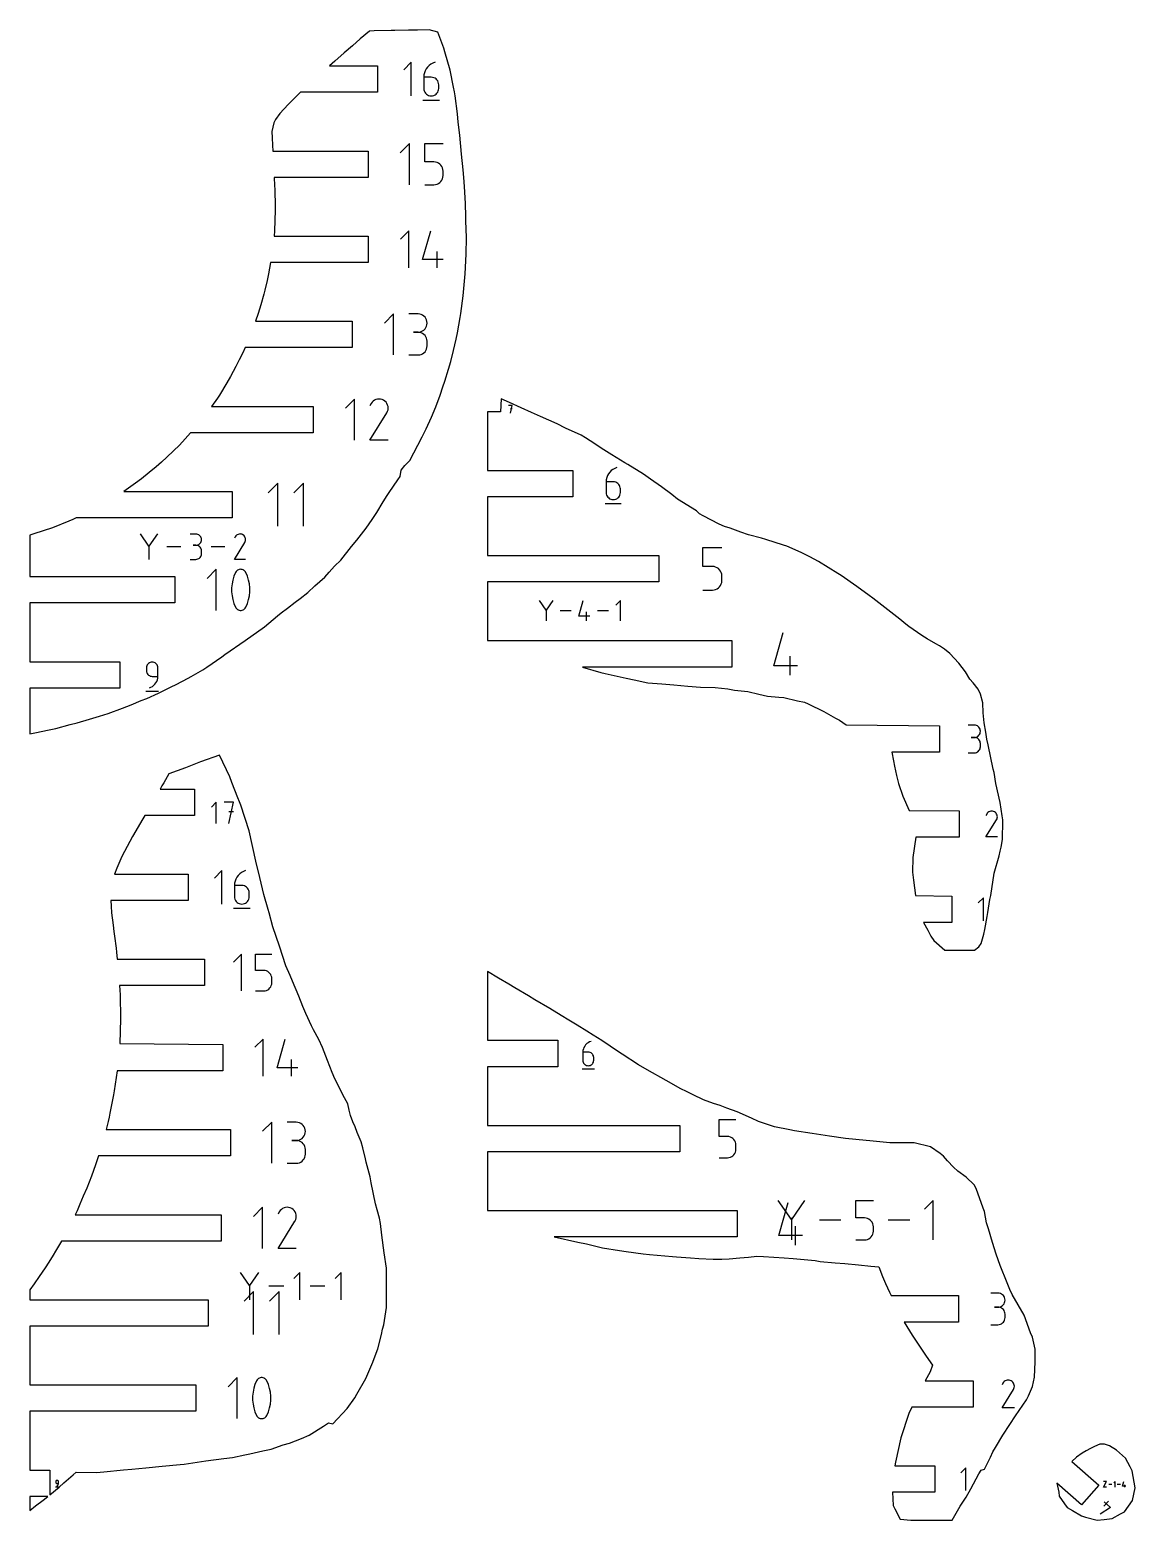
# Model space of a CAD drawing. Extents: x 1175 to 2208, y 2102 to 2749.
# Drawn here: x 2043.1 to 2208, y 2526.2 to 2748.5 of the extents above; entities that cross this region are included whole.
import ezdxf

# ---------------------------------------------------------------- set-up
doc = ezdxf.new("R2010")
doc.units = 0
doc.layers.add('IMPORT_-_FTPFZRFGX82OPU8', color=18, linetype='CONTINUOUS')

msp = doc.modelspace()

# ---------------------------------------------------------------- linework, layer by layer
at = {"layer": 'IMPORT_-_FTPFZRFGX82OPU8'}
for points in [[(2043.08, 2673.16), (2043.08, 2666.96), (2064.72, 2666.96), (2064.72, 2663.03), (2043.08, 2663.03), (2043.08, 2654.26), (2056.54, 2654.26), (2056.54, 2650.33), (2043.08, 2650.33), (2043.08, 2643.53), (2043.83, 2643.67), (2045.95, 2644.1), (2046.96, 2644.32), (2049.09, 2644.88), (2050.16, 2645.16), (2052, 2645.7), (2053.47, 2646.13), (2054.76, 2646.56), (2056.93, 2647.33), (2058.2, 2647.83), (2059.72, 2648.46), (2060.55, 2648.8), (2062.27, 2649.57), (2064.19, 2650.51), (2064.94, 2650.88), (2066.7, 2651.82), (2067.17, 2652.08), (2068.91, 2653.04), (2069.48, 2653.44), (2071.76, 2655.02), (2072.21, 2655.33), (2075.22, 2657.44), (2078.12, 2659.49), (2080.03, 2661.11), (2080.59, 2661.57), (2081.54, 2662.27), (2082.68, 2663.13), (2083.41, 2663.69), (2084.58, 2664.62), (2085.62, 2665.58), (2087.1, 2666.88), (2087.77, 2667.63), (2088.56, 2668.51), (2089.49, 2669.44), (2091.09, 2671.44), (2091.86, 2672.4), (2093.29, 2674.17), (2094.17, 2675.48), (2094.89, 2676.54), (2095.81, 2678.12), (2096.39, 2679.06), (2096.69, 2679.53), (2097.98, 2681.42), (2098.36, 2681.92), (2098.52, 2682.86), (2099.06, 2683.53), (2099.78, 2684.28), (2101.01, 2686.58), (2101.64, 2687.84), (2102.23, 2689.03), (2103.05, 2690.73), (2103.69, 2692.32), (2104.34, 2694.03), (2104.74, 2695.26), (2105.02, 2696.15), (2105.57, 2697.92), (2105.91, 2699.05), (2106.32, 2700.68), (2106.72, 2702.41), (2106.9, 2703.36), (2107.29, 2705.6), (2107.38, 2706.21), (2107.76, 2708.87), (2107.81, 2709.4), (2108.07, 2712.15), (2108.19, 2715.06), (2108.23, 2717.54), (2108.17, 2720.05), (2108.15, 2720.67), (2108.11, 2722.63), (2108.04, 2723.49), (2107.93, 2725.15), (2107.84, 2726.51), (2107.76, 2727.67), (2107.51, 2729.98), (2107.24, 2732.81), (2106.99, 2734.76), (2106.89, 2736.02), (2106.58, 2738.69), (2106.47, 2739.29), (2106.33, 2740), (2105.8, 2742.51), (2105.03, 2745.24), (2104.87, 2745.79), (2103.99, 2748.2), (2102.7, 2748.55), (2100.96, 2748.5), (2099.58, 2748.47), (2097.56, 2748.43), (2097.02, 2748.42), (2094.49, 2748.37), (2093.78, 2748.35), (2092.4, 2747.18), (2091.23, 2746.17), (2090, 2745.12), (2088.61, 2743.85), (2087.82, 2743.16), (2094.95, 2743.16), (2094.95, 2739.23), (2083.46, 2739.23), (2081.63, 2737.39), (2080.41, 2736.06), (2079.77, 2735.14), (2079.5, 2734.66), (2079.2, 2733.38), (2079.23, 2732.43), (2079.28, 2731.34), (2079.34, 2730.46), (2093.56, 2730.46), (2093.56, 2726.53), (2079.57, 2726.53), (2079.62, 2725.31), (2079.64, 2724.7), (2079.71, 2722.2), (2079.72, 2721.64), (2079.61, 2718.55), (2079.53, 2717.76), (2093.59, 2717.76), (2093.59, 2713.83), (2079, 2713.83), (2078.69, 2712.14), (2078.5, 2711.15), (2078.13, 2709.68), (2077.99, 2709.11), (2077.58, 2707.51), (2077.15, 2706.2), (2076.78, 2705.06), (2091.19, 2705.06), (2091.19, 2701.13), (2075.23, 2701.13), (2074.88, 2700.33), (2074.33, 2699.29), (2073.81, 2698.29), (2073.03, 2696.8), (2072.48, 2695.88), (2071.38, 2694.05), (2071.08, 2693.58), (2070.2, 2692.36), (2085.37, 2692.36), (2085.37, 2688.43), (2067.08, 2688.43), (2066.26, 2687.53), (2065.4, 2686.6), (2064.51, 2685.74), (2063.52, 2684.78), (2062.71, 2684.06), (2061.94, 2683.36), (2060.87, 2682.48), (2059.74, 2681.57), (2058.86, 2680.92), (2058.17, 2680.4), (2057.09, 2679.66), (2073.29, 2679.66), (2073.29, 2675.73), (2049.98, 2675.73), (2049.49, 2675.51), (2048.92, 2675.26), (2046.45, 2674.22), (2043.7, 2673.34)], [(2183.27, 2611.22), (2184.06, 2611.22), (2184.68, 2611.71), (2185.05, 2612.24), (2185.43, 2613.63), (2185.58, 2614.33), (2185.94, 2616.27), (2186.03, 2616.83), (2186.32, 2618.81), (2186.5, 2619.38), (2187, 2622.72), (2187.74, 2625.31), (2187.91, 2626), (2188.05, 2626.61), (2188.21, 2627.75), (2188.24, 2628.87), (2188.3, 2629.41), (2188.3, 2629.93), (2188.27, 2630.67), (2188.17, 2631.28), (2187.87, 2633.28), (2187.26, 2636.11), (2186.97, 2637.74), (2186.85, 2638.26), (2186.1, 2641.85), (2185.92, 2642.72), (2185.75, 2643.77), (2185.51, 2645.14), (2185.37, 2646.62), (2185.32, 2648.12), (2184.96, 2649.45), (2184.58, 2650.18), (2183.86, 2651.1), (2183.36, 2651.68), (2182.71, 2652.75), (2181.72, 2654.04), (2180.39, 2655.5), (2179.56, 2656.15), (2178.84, 2656.63), (2178.29, 2656.96), (2176.98, 2657.68), (2176.22, 2658.18), (2174.28, 2659.53), (2173.8, 2659.87), (2172.89, 2660.61), (2171.13, 2662), (2168.89, 2663.74), (2168.35, 2664.17), (2166.48, 2665.5), (2164.14, 2667.12), (2163.65, 2667.43), (2160.78, 2669.24), (2159.49, 2669.91), (2158.19, 2670.57), (2156.05, 2671.49), (2155.56, 2671.68), (2152.93, 2672.48), (2152.26, 2672.69), (2150.35, 2673.18), (2149.18, 2673.6), (2147.57, 2674.19), (2146.74, 2674.44), (2145.96, 2674.8), (2143.57, 2676.01), (2143.02, 2676.34), (2142.56, 2676.76), (2139.76, 2678.53), (2138.91, 2679.21), (2137.37, 2680.38), (2135.69, 2681.51), (2134.65, 2682.25), (2132.34, 2683.67), (2131.89, 2683.96), (2129.95, 2685.14), (2128.76, 2685.86), (2126.69, 2687.21), (2126.02, 2687.65), (2125.36, 2688.09), (2123.01, 2689.11), (2121.8, 2689.75), (2119.31, 2690.84), (2117.94, 2691.46), (2116.4, 2692.17), (2114.68, 2692.93), (2113.44, 2693.47), (2113.33, 2691.57), (2111.4, 2691.57), (2111.4, 2682.81), (2124.14, 2682.81), (2124.14, 2678.87), (2111.4, 2678.87), (2111.4, 2670.11), (2136.94, 2670.11), (2136.94, 2666.17), (2111.4, 2666.17), (2111.4, 2657.41), (2147.86, 2657.41), (2147.86, 2653.47), (2125.54, 2653.47), (2128.27, 2652.67), (2128.95, 2652.51), (2132.1, 2651.82), (2133.29, 2651.56), (2135.33, 2651.13), (2137.42, 2650.99), (2139.19, 2650.8), (2141.26, 2650.63), (2143.15, 2650.48), (2145.36, 2650.44), (2147.25, 2650.22), (2148.26, 2650.04), (2150.23, 2649.82), (2151.89, 2649.44), (2153.16, 2649.15), (2154.84, 2648.97), (2155.6, 2648.91), (2157.65, 2648.43), (2158.69, 2648.22), (2159.21, 2647.97), (2161.59, 2646.85), (2163.3, 2645.83), (2163.91, 2645.55), (2164.89, 2644.87), (2178.82, 2644.71), (2178.82, 2640.77), (2171.7, 2640.77), (2171.98, 2639.46), (2172.11, 2638.71), (2172.43, 2637.3), (2172.72, 2636.09), (2173.38, 2634.21), (2174.29, 2632.06), (2181.78, 2632.01), (2181.78, 2628.07), (2175.28, 2628.07), (2174.83, 2625.04), (2174.79, 2622.85), (2174.93, 2621.69), (2175.27, 2619.41), (2180.68, 2619.31), (2180.68, 2615.37), (2176.46, 2615.37), (2177.07, 2614.24), (2177.52, 2613.31), (2177.99, 2612.7), (2179.63, 2611.22), (2181.5, 2611.22), (2182.13, 2611.22)], [(2074.18, 2662.01), (2074.32, 2661.95), (2074.47, 2661.93), (2074.62, 2661.93), (2074.76, 2661.95), (2074.9, 2662), (2075.03, 2662.07), (2075.14, 2662.16), (2075.24, 2662.27), (2075.32, 2662.4), (2075.56, 2662.96), (2075.73, 2663.53), (2075.85, 2664.11), (2075.91, 2664.69), (2075.91, 2665.28), (2075.85, 2665.87), (2075.73, 2666.45), (2075.56, 2667.02), (2075.32, 2667.58), (2075.29, 2667.63), (2075.26, 2667.69), (2075.22, 2667.74), (2075.18, 2667.79), (2075.13, 2667.83), (2075.08, 2667.87), (2075.03, 2667.91), (2074.98, 2667.94), (2074.93, 2667.97), (2074.78, 2668.03), (2074.63, 2668.05), (2074.49, 2668.06), (2074.34, 2668.03), (2074.21, 2667.98), (2074.08, 2667.91), (2073.96, 2667.82), (2073.86, 2667.71), (2073.78, 2667.58), (2073.55, 2667.02), (2073.37, 2666.46), (2073.26, 2665.87), (2073.2, 2665.29), (2073.2, 2664.7), (2073.26, 2664.11), (2073.37, 2663.53), (2073.55, 2662.96), (2073.78, 2662.4), (2073.81, 2662.35), (2073.85, 2662.29), (2073.89, 2662.24), (2073.93, 2662.2), (2073.97, 2662.15), (2074.02, 2662.11), (2074.07, 2662.07), (2074.13, 2662.04)], [(2043.08, 2560.58), (2043.08, 2559.07), (2069.68, 2559.07), (2069.68, 2555.14), (2043.08, 2555.14), (2043.08, 2546.37), (2067.85, 2546.37), (2067.85, 2542.44), (2043.08, 2542.44), (2043.08, 2533.67), (2046.05, 2533.67), (2046.05, 2529.97), (2047.44, 2531.12), (2048.16, 2531.74), (2049.55, 2532.97), (2049.99, 2533.37), (2053.04, 2533.31), (2054.15, 2533.39), (2057.06, 2533.69), (2058.3, 2533.79), (2060.39, 2534), (2062.81, 2534.23), (2065.51, 2534.52), (2066.13, 2534.57), (2069.33, 2535.06), (2072.02, 2535.41), (2073.34, 2535.55), (2075.19, 2535.96), (2075.9, 2536.1), (2077.84, 2536.53), (2079.1, 2536.79), (2080.91, 2537.41), (2081.83, 2537.69), (2083.62, 2538.39), (2084.76, 2538.88), (2086.89, 2540.21), (2087.68, 2540.72), (2088.32, 2540.59), (2090.43, 2542.85), (2091.57, 2544.47), (2091.89, 2544.99), (2093.25, 2547.34), (2093.68, 2548.38), (2094.25, 2549.75), (2094.48, 2550.31), (2095, 2551.75), (2095.54, 2553.91), (2095.73, 2554.68), (2095.89, 2555.36), (2096.33, 2557.91), (2096.31, 2560.83), (2096.3, 2562.03), (2096.29, 2563.77), (2095.97, 2566.08), (2095.62, 2568.7), (2095.44, 2570.45), (2095.28, 2571.25), (2094.93, 2572.49), (2094.67, 2573.37), (2094.03, 2576.5), (2093.85, 2577.42), (2093.3, 2579.59), (2093.17, 2580.09), (2092.76, 2581.74), (2092.55, 2582.66), (2091.95, 2584.03), (2091.61, 2584.89), (2091.29, 2585.64), (2090.93, 2586.59), (2090.74, 2587.37), (2090.53, 2588.3), (2090.06, 2589.19), (2088.58, 2592.05), (2088.2, 2592.98), (2087.5, 2594.75), (2086.75, 2596.73), (2086.21, 2597.91), (2085.4, 2599.35), (2085.12, 2599.95), (2084.28, 2601.79), (2083.84, 2602.84), (2083.21, 2604.37), (2082.28, 2606.6), (2081.92, 2607.44), (2081.28, 2608.9), (2080.36, 2611.81), (2079.33, 2614.72), (2078.81, 2616.79), (2078.67, 2617.28), (2078.02, 2619.55), (2077.4, 2622.07), (2076.82, 2624.49), (2075.8, 2629.03), (2074.55, 2632.85), (2074.38, 2633.36), (2074.15, 2633.94), (2073.24, 2636.24), (2072.91, 2637.09), (2071.38, 2640.31), (2068.56, 2639.31), (2066.82, 2638.65), (2066.3, 2638.46), (2063.82, 2637.53), (2063.07, 2636.22), (2062.78, 2635.73), (2062.52, 2635.27), (2067.67, 2635.27), (2067.67, 2631.34), (2060.24, 2631.34), (2059.95, 2630.84), (2058.41, 2628.2), (2056.8, 2625.23), (2056.09, 2623.48), (2055.7, 2622.57), (2066.71, 2622.57), (2066.71, 2618.64), (2055.18, 2618.64), (2055.22, 2617.79), (2055.27, 2616.82), (2055.51, 2614.98), (2055.63, 2614.02), (2055.72, 2613.33), (2055.95, 2611.52), (2056.02, 2610.93), (2056.13, 2609.87), (2069.15, 2609.87), (2069.15, 2605.94), (2056.46, 2605.94), (2056.55, 2604.56), (2056.63, 2601.01), (2056.52, 2597.32), (2071.87, 2597.17), (2071.87, 2593.24), (2056.12, 2593.24), (2055.68, 2590.24), (2055.58, 2589.63), (2055.04, 2586.9), (2054.93, 2586.34), (2054.76, 2585.67), (2054.46, 2584.47), (2073.01, 2584.47), (2073.01, 2580.54), (2053.32, 2580.54), (2052.91, 2579.23), (2052.27, 2577.54), (2051.6, 2575.75), (2051.07, 2574.51), (2050.57, 2573.36), (2050.13, 2572.33), (2049.85, 2571.77), (2071.65, 2571.77), (2071.65, 2567.84), (2047.81, 2567.84), (2046.93, 2566.31), (2046.58, 2565.72), (2045.9, 2564.69), (2045.35, 2563.84), (2044.5, 2562.55), (2043.71, 2561.45)], [(2180.7, 2526.19), (2181.93, 2528.28), (2182.8, 2529.65), (2183.49, 2530.87), (2184.72, 2533.1), (2185.03, 2533.64), (2185.56, 2533.82), (2186.44, 2535.57), (2186.78, 2536.37), (2187.21, 2537.04), (2188.26, 2538.9), (2189.34, 2540.46), (2190.19, 2541.76), (2191.81, 2544.17), (2192.12, 2544.75), (2192.69, 2546.16), (2193.03, 2547.53), (2193.12, 2549.82), (2193.13, 2550.92), (2193.09, 2551.72), (2192.7, 2553.5), (2192.43, 2554.13), (2191.46, 2556.78), (2189.68, 2559.88), (2189.31, 2560.59), (2188.94, 2561.58), (2187.91, 2564.2), (2187.28, 2565.88), (2186.73, 2567.62), (2186.14, 2569.66), (2185.87, 2570.55), (2185.54, 2572.23), (2185.37, 2572.76), (2184.3, 2575.67), (2183.99, 2576.22), (2182.81, 2577.37), (2181.59, 2578.28), (2180.9, 2578.86), (2180.01, 2579.82), (2179.41, 2580.48), (2178.91, 2580.9), (2177.49, 2581.89), (2175.03, 2582.47), (2171.4, 2582.51), (2168.43, 2582.79), (2167.87, 2582.82), (2164.81, 2583.16), (2162.42, 2583.5), (2159.82, 2583.88), (2157.2, 2584.28), (2156.48, 2584.43), (2154.22, 2584.88), (2151.82, 2585.66), (2150.78, 2586.17), (2148.62, 2587.1), (2147.11, 2587.67), (2146.09, 2588.04), (2145.13, 2588.37), (2143.6, 2588.92), (2142.07, 2589.65), (2141.06, 2590.13), (2140.22, 2590.55), (2138.04, 2591.77), (2135.19, 2593.38), (2133.94, 2594.13), (2131.48, 2595.72), (2130.95, 2596.08), (2128.42, 2597.76), (2127.16, 2598.54), (2126.19, 2599.16), (2124.78, 2600.03), (2123.53, 2600.78), (2122.38, 2601.48), (2120.67, 2602.51), (2118.47, 2603.82), (2117.49, 2604.42), (2115.46, 2605.62), (2114.56, 2606.16), (2113.01, 2607.08), (2111.4, 2608.04), (2111.4, 2597.79), (2121.86, 2597.79), (2121.86, 2593.85), (2111.4, 2593.85), (2111.4, 2585.09), (2140.06, 2585.09), (2140.06, 2581.15), (2111.4, 2581.15), (2111.4, 2572.39), (2148.63, 2572.39), (2148.63, 2568.45), (2121.35, 2568.45), (2124.86, 2567.67), (2126.14, 2567.4), (2128.53, 2566.8), (2131.07, 2566.45), (2132.08, 2566.29), (2134.61, 2565.95), (2135.55, 2565.82), (2139.01, 2565.51), (2139.58, 2565.49), (2141.69, 2565.34), (2142.93, 2565.25), (2145.07, 2565.12), (2146.33, 2565.13), (2147.46, 2565.2), (2149.05, 2565.34), (2150.35, 2565.41), (2151.59, 2565.6), (2152.55, 2565.54), (2155.66, 2565.33), (2156.98, 2565.23), (2160.29, 2564.93), (2161.02, 2564.8), (2163.25, 2564.59), (2164.72, 2564.49), (2166.75, 2564.29), (2168.61, 2564.11), (2169.77, 2563.99), (2170.35, 2562.55), (2170.77, 2561.5), (2171.06, 2560.84), (2171.37, 2560.23), (2171.61, 2559.69), (2181.65, 2559.69), (2181.65, 2555.75), (2173.57, 2555.75), (2174.75, 2553.81), (2176.85, 2550.66), (2177.77, 2549.34), (2177.45, 2548.33), (2176.69, 2546.99), (2183.88, 2546.99), (2183.88, 2543.05), (2174.72, 2543.05), (2174.28, 2542.1), (2173.07, 2538.49), (2172.25, 2534.83), (2172.18, 2534.29), (2178.16, 2534.29), (2178.16, 2530.35), (2171.81, 2530.35), (2171.9, 2528.4), (2172.16, 2527.89), (2172.95, 2526.34), (2174.55, 2526.19), (2175.72, 2526.19), (2177.81, 2526.2), (2180.6, 2526.19)], [(2077.32, 2541.42), (2077.46, 2541.36), (2077.6, 2541.34), (2077.75, 2541.34), (2077.89, 2541.36), (2078.03, 2541.41), (2078.16, 2541.48), (2078.27, 2541.57), (2078.37, 2541.68), (2078.45, 2541.81), (2078.69, 2542.37), (2078.87, 2542.94), (2078.98, 2543.52), (2079.04, 2544.1), (2079.04, 2544.69), (2078.98, 2545.28), (2078.87, 2545.86), (2078.69, 2546.43), (2078.45, 2546.99), (2078.42, 2547.04), (2078.39, 2547.1), (2078.35, 2547.15), (2078.31, 2547.2), (2078.26, 2547.24), (2078.22, 2547.28), (2078.17, 2547.32), (2078.11, 2547.35), (2078.06, 2547.38), (2077.91, 2547.44), (2077.77, 2547.46), (2077.62, 2547.47), (2077.48, 2547.44), (2077.34, 2547.39), (2077.21, 2547.32), (2077.1, 2547.23), (2077, 2547.12), (2076.92, 2546.99), (2076.68, 2546.43), (2076.51, 2545.87), (2076.39, 2545.28), (2076.33, 2544.7), (2076.33, 2544.11), (2076.39, 2543.52), (2076.51, 2542.94), (2076.68, 2542.37), (2076.92, 2541.81), (2076.95, 2541.76), (2076.98, 2541.7), (2077.02, 2541.65), (2077.06, 2541.61), (2077.1, 2541.56), (2077.15, 2541.52), (2077.2, 2541.48), (2077.26, 2541.45)], [(2197.86, 2528.1), (2198.66, 2527.63), (2200.02, 2526.83), (2200.64, 2526.64), (2202.35, 2526.19), (2203.41, 2526.28), (2204.58, 2526.42), (2205.86, 2527.12), (2206.43, 2527.43), (2207.63, 2529.13), (2208.04, 2531.01), (2207.59, 2533.54), (2207.29, 2534.14), (2206.6, 2535.44), (2205.27, 2536.63), (2204.22, 2537.3), (2203.46, 2537.51), (2202.78, 2537.53), (2201.97, 2537.19), (2201.36, 2536.91), (2200.7, 2536.56), (2200.13, 2536.21), (2199.27, 2535.6), (2198.6, 2534.97), (2202.62, 2531.4), (2200.01, 2528.46), (2196.33, 2531.72), (2196.64, 2530.38), (2196.7, 2529.79), (2197.47, 2528.61)], [(2043.08, 2529.74), (2043.08, 2527.65), (2043.95, 2528.31), (2045.07, 2529.17), (2045.77, 2529.74)]]:
    msp.add_lwpolyline(points, close=True, dxfattribs=at)
for points in [[(2100, 2738.69), (2100, 2743.7), (2098.89, 2742.59)], [(2103.55, 2743.7), (2103.23, 2743.58), (2102.94, 2743.42), (2102.67, 2743.22), (2102.44, 2742.99), (2102.25, 2742.73), (2102.09, 2742.44), (2101.97, 2742.13), (2101.9, 2741.81), (2101.88, 2741.47), (2101.88, 2739.8), (2101.9, 2739.6), (2101.95, 2739.42), (2102.03, 2739.24), (2102.14, 2739.09), (2102.27, 2738.95), (2102.43, 2738.84), (2102.6, 2738.76), (2102.79, 2738.71), (2102.99, 2738.69), (2103.19, 2738.71), (2103.38, 2738.76), (2103.55, 2738.84), (2103.71, 2738.95), (2103.84, 2739.09), (2103.95, 2739.24), (2104.03, 2739.42), (2104.09, 2739.6), (2104.1, 2739.8), (2104.1, 2740.36), (2104.09, 2740.56), (2104.03, 2740.75), (2103.95, 2740.92), (2103.84, 2741.07), (2103.71, 2741.21), (2103.55, 2741.32), (2103.38, 2741.4), (2103.19, 2741.45), (2102.99, 2741.47), (2101.88, 2741.47)], [(2101.74, 2738.06), (2104.24, 2738.06)], [(2099.74, 2725.43), (2099.74, 2731.56), (2098.37, 2730.2)], [(2102.03, 2725.43), (2103.39, 2725.43), (2103.64, 2725.45), (2103.87, 2725.52), (2104.08, 2725.62), (2104.27, 2725.75), (2104.43, 2725.92), (2104.57, 2726.11), (2104.67, 2726.32), (2104.73, 2726.55), (2104.75, 2726.79), (2104.75, 2727.47), (2104.73, 2727.72), (2104.67, 2727.95), (2104.57, 2728.16), (2104.43, 2728.35), (2104.27, 2728.51), (2104.08, 2728.64), (2103.87, 2728.75), (2103.64, 2728.81), (2103.39, 2728.83), (2102.03, 2728.83), (2102.03, 2731.56), (2104.75, 2731.56)], [(2099.63, 2713.03), (2099.63, 2718.56), (2098.4, 2717.33)], [(2104.78, 2714.26), (2101.7, 2714.26), (2102.93, 2718.56)], [(2103.86, 2713.03), (2103.86, 2715.49)], [(2097.36, 2700.03), (2097.36, 2706.16), (2096, 2704.8)], [(2099.66, 2700.03), (2101.02, 2700.03), (2101.26, 2700.05), (2101.49, 2700.12), (2101.7, 2700.22), (2101.89, 2700.35), (2102.06, 2700.52), (2102.19, 2700.71), (2102.29, 2700.92), (2102.35, 2701.15), (2102.38, 2701.39), (2102.38, 2702.07), (2102.35, 2702.32), (2102.29, 2702.55), (2102.19, 2702.76), (2102.06, 2702.95), (2101.89, 2703.11), (2101.7, 2703.24), (2101.49, 2703.35), (2101.26, 2703.41), (2101.02, 2703.43), (2100.34, 2703.43), (2101.02, 2703.43), (2101.26, 2703.45), (2101.49, 2703.52), (2101.7, 2703.62), (2101.89, 2703.75), (2102.06, 2703.92), (2102.19, 2704.11), (2102.29, 2704.32), (2102.35, 2704.55), (2102.38, 2704.79), (2102.35, 2705.04), (2102.29, 2705.27), (2102.19, 2705.48), (2102.06, 2705.67), (2101.89, 2705.83), (2101.7, 2705.97), (2101.49, 2706.07), (2101.26, 2706.13), (2101.02, 2706.15), (2099.66, 2706.15)], [(2091.54, 2687.33), (2091.54, 2693.46), (2090.18, 2692.1)], [(2096.56, 2687.33), (2093.84, 2687.33), (2096.35, 2691.38), (2096.35, 2691.38), (2096.36, 2691.39), (2096.36, 2691.39), (2096.36, 2691.39), (2096.37, 2691.4), (2096.37, 2691.4), (2096.37, 2691.41), (2096.37, 2691.41), (2096.38, 2691.42), (2096.48, 2691.64), (2096.54, 2691.87), (2096.56, 2692.1), (2096.54, 2692.34), (2096.48, 2692.56), (2096.38, 2692.77), (2096.25, 2692.97), (2096.08, 2693.14), (2095.88, 2693.28), (2095.66, 2693.38), (2095.43, 2693.44), (2095.19, 2693.46), (2094.96, 2693.44), (2094.74, 2693.38), (2094.53, 2693.28), (2094.33, 2693.15), (2094.16, 2692.98), (2094.02, 2692.78), (2093.84, 2692.43)], [(2114.79, 2691.37), (2115.04, 2692.52), (2114.53, 2692.52)], [(2115.04, 2692.01), (2114.79, 2692.01)], [(2130.68, 2683.24), (2130.38, 2683.12), (2130.1, 2682.97), (2129.85, 2682.78), (2129.63, 2682.56), (2129.44, 2682.31), (2129.29, 2682.03), (2129.18, 2681.74), (2129.11, 2681.43), (2129.09, 2681.1), (2129.09, 2679.51), (2129.1, 2679.32), (2129.15, 2679.14), (2129.23, 2678.97), (2129.34, 2678.82), (2129.47, 2678.7), (2129.61, 2678.59), (2129.78, 2678.51), (2129.96, 2678.46), (2130.15, 2678.45), (2130.34, 2678.46), (2130.52, 2678.51), (2130.69, 2678.59), (2130.84, 2678.7), (2130.96, 2678.82), (2131.07, 2678.97), (2131.15, 2679.14), (2131.2, 2679.32), (2131.21, 2679.51), (2131.21, 2680.04), (2131.2, 2680.23), (2131.15, 2680.41), (2131.07, 2680.58), (2130.96, 2680.73), (2130.84, 2680.85), (2130.69, 2680.96), (2130.52, 2681.04), (2130.34, 2681.09), (2130.15, 2681.1), (2129.09, 2681.1)], [(2080.09, 2674.5), (2080.09, 2680.89), (2078.67, 2679.47)], [(2083.9, 2674.5), (2083.9, 2680.89), (2082.49, 2679.47)], [(2128.95, 2677.85), (2131.35, 2677.85)], [(2062.12, 2673.33), (2060.86, 2671.5), (2059.6, 2673.33)], [(2067.03, 2669.54), (2067.87, 2669.54), (2068.02, 2669.56), (2068.16, 2669.6), (2068.29, 2669.66), (2068.41, 2669.74), (2068.51, 2669.84), (2068.59, 2669.96), (2068.66, 2670.09), (2068.7, 2670.23), (2068.71, 2670.38), (2068.71, 2670.8), (2068.7, 2670.95), (2068.66, 2671.09), (2068.59, 2671.23), (2068.51, 2671.34), (2068.41, 2671.44), (2068.29, 2671.53), (2068.16, 2671.59), (2068.02, 2671.63), (2067.87, 2671.64), (2067.45, 2671.64), (2067.87, 2671.64), (2068.02, 2671.65), (2068.16, 2671.69), (2068.29, 2671.76), (2068.41, 2671.84), (2068.51, 2671.94), (2068.59, 2672.06), (2068.66, 2672.19), (2068.7, 2672.33), (2068.71, 2672.48), (2068.7, 2672.63), (2068.66, 2672.77), (2068.59, 2672.9), (2068.51, 2673.02), (2068.41, 2673.12), (2068.29, 2673.21), (2068.16, 2673.27), (2068.02, 2673.31), (2067.87, 2673.32), (2067.03, 2673.32)], [(2075.29, 2669.54), (2073.61, 2669.54), (2075.17, 2672.04), (2075.17, 2672.04), (2075.17, 2672.05), (2075.17, 2672.05), (2075.17, 2672.05), (2075.17, 2672.05), (2075.18, 2672.06), (2075.18, 2672.06), (2075.18, 2672.06), (2075.18, 2672.06), (2075.24, 2672.2), (2075.28, 2672.35), (2075.29, 2672.49), (2075.28, 2672.63), (2075.24, 2672.77), (2075.18, 2672.9), (2075.1, 2673.02), (2075, 2673.13), (2074.88, 2673.21), (2074.74, 2673.28), (2074.59, 2673.31), (2074.45, 2673.33), (2074.31, 2673.31), (2074.17, 2673.27), (2074.04, 2673.21), (2073.92, 2673.13), (2073.81, 2673.03), (2073.73, 2672.9), (2073.62, 2672.69)], [(2060.86, 2671.65), (2060.86, 2669.54)], [(2065.61, 2671.43), (2063.54, 2671.43)], [(2072.2, 2671.43), (2070.13, 2671.43)], [(2143.52, 2664.95), (2144.94, 2664.95), (2145.19, 2664.97), (2145.43, 2665.04), (2145.65, 2665.14), (2145.85, 2665.28), (2146.02, 2665.46), (2146.16, 2665.65), (2146.27, 2665.87), (2146.33, 2666.11), (2146.36, 2666.37), (2146.36, 2667.08), (2146.33, 2667.33), (2146.27, 2667.57), (2146.16, 2667.79), (2146.02, 2667.99), (2145.85, 2668.16), (2145.65, 2668.3), (2145.43, 2668.4), (2145.19, 2668.47), (2144.94, 2668.49), (2143.52, 2668.49), (2143.52, 2671.33), (2146.36, 2671.33)], [(2070.89, 2661.93), (2070.89, 2668.06), (2069.53, 2666.7)], [(2121.12, 2663.38), (2120.12, 2661.94), (2119.12, 2663.38)], [(2120.12, 2662.05), (2120.12, 2660.39)], [(2123.88, 2661.88), (2122.24, 2661.88)], [(2126.66, 2661.05), (2125, 2661.05), (2125.66, 2663.38)], [(2126.16, 2660.39), (2126.16, 2661.72)], [(2129.42, 2661.88), (2127.78, 2661.88)], [(2131.21, 2660.39), (2131.21, 2663.38), (2130.54, 2662.72)], [(2157.63, 2653.67), (2154.09, 2653.67), (2155.5, 2658.63)], [(2156.57, 2652.25), (2156.57, 2655.08)], [(2060.92, 2650.38), (2061.16, 2650.47), (2061.39, 2650.59), (2061.59, 2650.75), (2061.76, 2650.92), (2061.91, 2651.12), (2062.03, 2651.34), (2062.12, 2651.58), (2062.18, 2651.82), (2062.2, 2652.08), (2062.2, 2653.36), (2062.18, 2653.51), (2062.14, 2653.66), (2062.08, 2653.79), (2062, 2653.91), (2061.89, 2654.01), (2061.78, 2654.09), (2061.64, 2654.16), (2061.5, 2654.2), (2061.35, 2654.21), (2061.19, 2654.2), (2061.05, 2654.16), (2060.92, 2654.09), (2060.8, 2654.01), (2060.7, 2653.91), (2060.61, 2653.79), (2060.55, 2653.66), (2060.51, 2653.51), (2060.5, 2653.36), (2060.5, 2652.93), (2060.51, 2652.78), (2060.55, 2652.64), (2060.61, 2652.5), (2060.7, 2652.38), (2060.8, 2652.28), (2060.92, 2652.2), (2061.05, 2652.13), (2061.19, 2652.1), (2061.35, 2652.08), (2062.2, 2652.08)], [(2060.39, 2649.9), (2062.3, 2649.9)], [(2183.1, 2640.67), (2184.02, 2640.67), (2184.18, 2640.69), (2184.34, 2640.73), (2184.48, 2640.8), (2184.61, 2640.89), (2184.72, 2641), (2184.81, 2641.13), (2184.88, 2641.27), (2184.92, 2641.43), (2184.93, 2641.59), (2184.93, 2642.05), (2184.92, 2642.21), (2184.88, 2642.37), (2184.81, 2642.51), (2184.72, 2642.64), (2184.61, 2642.75), (2184.48, 2642.84), (2184.34, 2642.91), (2184.18, 2642.95), (2184.02, 2642.97), (2183.56, 2642.97), (2184.02, 2642.97), (2184.18, 2642.98), (2184.34, 2643.02), (2184.48, 2643.09), (2184.61, 2643.18), (2184.72, 2643.29), (2184.81, 2643.42), (2184.88, 2643.57), (2184.92, 2643.72), (2184.93, 2643.89), (2184.92, 2644.05), (2184.88, 2644.21), (2184.81, 2644.35), (2184.72, 2644.48), (2184.61, 2644.59), (2184.48, 2644.68), (2184.34, 2644.75), (2184.18, 2644.79), (2184.02, 2644.8), (2183.1, 2644.8)], [(2070.88, 2630.12), (2070.88, 2633.3), (2070.18, 2632.59)], [(2072.78, 2630.12), (2073.49, 2633.3), (2072.08, 2633.3)], [(2073.49, 2631.88), (2072.78, 2631.88)], [(2187.47, 2628.12), (2185.76, 2628.12), (2187.34, 2630.66), (2187.34, 2630.66), (2187.34, 2630.66), (2187.35, 2630.67), (2187.35, 2630.67), (2187.35, 2630.67), (2187.35, 2630.67), (2187.35, 2630.68), (2187.36, 2630.68), (2187.36, 2630.68), (2187.42, 2630.82), (2187.46, 2630.97), (2187.47, 2631.11), (2187.46, 2631.26), (2187.42, 2631.4), (2187.36, 2631.53), (2187.28, 2631.66), (2187.17, 2631.76), (2187.05, 2631.85), (2186.91, 2631.92), (2186.76, 2631.95), (2186.61, 2631.96), (2186.47, 2631.95), (2186.33, 2631.91), (2186.19, 2631.85), (2186.07, 2631.77), (2185.97, 2631.66), (2185.88, 2631.54), (2185.76, 2631.32)], [(2071.74, 2618.11), (2071.74, 2623.1), (2070.63, 2621.99)], [(2075.28, 2623.1), (2074.96, 2622.98), (2074.67, 2622.82), (2074.41, 2622.62), (2074.18, 2622.39), (2073.98, 2622.13), (2073.82, 2621.85), (2073.71, 2621.54), (2073.64, 2621.22), (2073.61, 2620.88), (2073.61, 2619.22), (2073.63, 2619.02), (2073.68, 2618.83), (2073.76, 2618.66), (2073.87, 2618.5), (2074.01, 2618.37), (2074.16, 2618.26), (2074.34, 2618.18), (2074.52, 2618.13), (2074.72, 2618.11), (2074.92, 2618.13), (2075.11, 2618.18), (2075.28, 2618.26), (2075.44, 2618.37), (2075.57, 2618.5), (2075.68, 2618.66), (2075.76, 2618.83), (2075.81, 2619.02), (2075.83, 2619.22), (2075.83, 2619.77), (2075.81, 2619.97), (2075.76, 2620.16), (2075.68, 2620.33), (2075.57, 2620.48), (2075.44, 2620.62), (2075.28, 2620.73), (2075.11, 2620.81), (2074.92, 2620.86), (2074.72, 2620.88), (2073.61, 2620.88)], [(2073.47, 2617.48), (2075.97, 2617.48)], [(2185.38, 2615.62), (2185.38, 2619.06), (2184.62, 2618.29)], [(2074.69, 2605.16), (2074.69, 2610.65), (2073.47, 2609.43)], [(2076.75, 2605.16), (2077.98, 2605.16), (2078.2, 2605.18), (2078.4, 2605.23), (2078.59, 2605.32), (2078.76, 2605.44), (2078.91, 2605.59), (2079.03, 2605.76), (2079.12, 2605.95), (2079.18, 2606.16), (2079.2, 2606.38), (2079.2, 2606.99), (2079.18, 2607.21), (2079.12, 2607.41), (2079.03, 2607.6), (2078.91, 2607.77), (2078.76, 2607.92), (2078.59, 2608.04), (2078.4, 2608.13), (2078.2, 2608.19), (2077.98, 2608.21), (2076.75, 2608.21), (2076.75, 2610.65), (2079.2, 2610.65)], [(2077.91, 2592.44), (2077.91, 2597.97), (2076.68, 2596.74)], [(2083.06, 2593.67), (2079.98, 2593.67), (2081.21, 2597.97)], [(2126.83, 2597.63), (2126.6, 2597.55), (2126.39, 2597.43), (2126.19, 2597.29), (2126.03, 2597.12), (2125.89, 2596.93), (2125.77, 2596.72), (2125.69, 2596.5), (2125.63, 2596.26), (2125.62, 2596.02), (2125.62, 2594.81), (2125.63, 2594.66), (2125.67, 2594.53), (2125.73, 2594.4), (2125.81, 2594.29), (2125.9, 2594.19), (2126.02, 2594.11), (2126.14, 2594.05), (2126.28, 2594.01), (2126.42, 2594), (2126.57, 2594.01), (2126.71, 2594.05), (2126.83, 2594.11), (2126.94, 2594.19), (2127.04, 2594.29), (2127.12, 2594.4), (2127.18, 2594.53), (2127.22, 2594.66), (2127.23, 2594.81), (2127.23, 2595.21), (2127.22, 2595.35), (2127.18, 2595.49), (2127.12, 2595.62), (2127.04, 2595.73), (2126.94, 2595.83), (2126.83, 2595.91), (2126.71, 2595.96), (2126.57, 2596), (2126.42, 2596.02), (2125.62, 2596.02)], [(2082.14, 2592.44), (2082.14, 2594.9)], [(2125.52, 2593.55), (2127.33, 2593.55)], [(2079.18, 2579.44), (2079.18, 2585.57), (2077.82, 2584.21)], [(2081.48, 2579.44), (2082.84, 2579.44), (2083.08, 2579.46), (2083.31, 2579.53), (2083.52, 2579.63), (2083.71, 2579.76), (2083.88, 2579.93), (2084.01, 2580.12), (2084.11, 2580.33), (2084.17, 2580.56), (2084.2, 2580.8), (2084.2, 2581.48), (2084.17, 2581.73), (2084.11, 2581.96), (2084.01, 2582.17), (2083.88, 2582.36), (2083.71, 2582.52), (2083.52, 2582.65), (2083.31, 2582.76), (2083.08, 2582.82), (2082.84, 2582.84), (2082.16, 2582.84), (2082.84, 2582.84), (2083.08, 2582.86), (2083.31, 2582.93), (2083.52, 2583.03), (2083.71, 2583.16), (2083.88, 2583.33), (2084.01, 2583.52), (2084.11, 2583.73), (2084.17, 2583.96), (2084.2, 2584.2), (2084.17, 2584.45), (2084.11, 2584.68), (2084.01, 2584.89), (2083.88, 2585.08), (2083.71, 2585.24), (2083.52, 2585.38), (2083.31, 2585.48), (2083.08, 2585.54), (2082.84, 2585.56), (2081.48, 2585.56)], [(2145.93, 2580.27), (2147.19, 2580.27), (2147.42, 2580.29), (2147.63, 2580.35), (2147.83, 2580.45), (2148, 2580.57), (2148.15, 2580.72), (2148.28, 2580.9), (2148.37, 2581.1), (2148.43, 2581.31), (2148.45, 2581.54), (2148.45, 2582.17), (2148.43, 2582.39), (2148.37, 2582.61), (2148.28, 2582.8), (2148.15, 2582.98), (2148, 2583.13), (2147.83, 2583.26), (2147.63, 2583.35), (2147.42, 2583.41), (2147.19, 2583.43), (2145.93, 2583.43), (2145.93, 2585.96), (2148.45, 2585.96)], [(2077.82, 2566.74), (2077.82, 2572.87), (2076.46, 2571.51)], [(2082.84, 2566.74), (2080.12, 2566.74), (2082.64, 2570.79), (2082.64, 2570.79), (2082.64, 2570.8), (2082.64, 2570.8), (2082.65, 2570.8), (2082.65, 2570.81), (2082.65, 2570.81), (2082.65, 2570.82), (2082.66, 2570.82), (2082.66, 2570.83), (2082.76, 2571.05), (2082.82, 2571.28), (2082.84, 2571.51), (2082.82, 2571.75), (2082.76, 2571.97), (2082.66, 2572.18), (2082.53, 2572.38), (2082.36, 2572.55), (2082.16, 2572.69), (2081.94, 2572.79), (2081.71, 2572.85), (2081.48, 2572.87), (2081.24, 2572.85), (2081.02, 2572.79), (2080.81, 2572.69), (2080.62, 2572.56), (2080.45, 2572.39), (2080.3, 2572.19), (2080.13, 2571.84)], [(2158.7, 2573.9), (2156.73, 2571.06), (2154.76, 2573.9)], [(2158.4, 2568.64), (2154.86, 2568.64), (2156.27, 2573.61)], [(2166.34, 2568.01), (2167.65, 2568.01), (2167.88, 2568.03), (2168.1, 2568.09), (2168.31, 2568.18), (2168.49, 2568.31), (2168.65, 2568.47), (2168.78, 2568.65), (2168.88, 2568.86), (2168.94, 2569.08), (2168.96, 2569.32), (2168.96, 2569.97), (2168.94, 2570.2), (2168.88, 2570.42), (2168.78, 2570.63), (2168.65, 2570.81), (2168.49, 2570.97), (2168.31, 2571.1), (2168.1, 2571.19), (2167.88, 2571.25), (2167.65, 2571.28), (2166.34, 2571.28), (2166.34, 2573.9), (2168.96, 2573.9)], [(2177.91, 2568.01), (2177.91, 2573.9), (2176.6, 2572.59)], [(2156.73, 2571.29), (2156.73, 2568.01)], [(2164.13, 2570.95), (2160.91, 2570.95)], [(2174.39, 2570.95), (2171.17, 2570.95)], [(2157.34, 2567.23), (2157.34, 2570.06)], [(2077.23, 2563.14), (2075.87, 2561.18), (2074.52, 2563.14)], [(2083.39, 2559.08), (2083.39, 2563.14), (2082.49, 2562.24)], [(2089.55, 2559.08), (2089.55, 2563.14), (2088.65, 2562.24)], [(2076.48, 2553.91), (2076.48, 2560.3), (2075.06, 2558.88)], [(2075.87, 2561.34), (2075.87, 2559.08)], [(2080.97, 2561.11), (2078.75, 2561.11)], [(2080.29, 2553.91), (2080.29, 2560.3), (2078.87, 2558.88)], [(2087.13, 2561.11), (2084.91, 2561.11)], [(2186.51, 2555.36), (2187.56, 2555.36), (2187.75, 2555.38), (2187.93, 2555.43), (2188.09, 2555.5), (2188.24, 2555.61), (2188.36, 2555.73), (2188.47, 2555.88), (2188.54, 2556.04), (2188.59, 2556.22), (2188.61, 2556.41), (2188.61, 2556.93), (2188.59, 2557.12), (2188.54, 2557.29), (2188.47, 2557.46), (2188.36, 2557.6), (2188.24, 2557.73), (2188.09, 2557.83), (2187.93, 2557.91), (2187.75, 2557.96), (2187.56, 2557.97), (2187.04, 2557.97), (2187.56, 2557.97), (2187.75, 2557.99), (2187.93, 2558.04), (2188.09, 2558.12), (2188.24, 2558.22), (2188.36, 2558.35), (2188.47, 2558.49), (2188.54, 2558.66), (2188.59, 2558.83), (2188.61, 2559.02), (2188.59, 2559.21), (2188.54, 2559.39), (2188.47, 2559.55), (2188.36, 2559.7), (2188.24, 2559.82), (2188.09, 2559.92), (2187.93, 2560), (2187.75, 2560.05), (2187.56, 2560.07), (2186.51, 2560.07)], [(2074.03, 2541.34), (2074.03, 2547.47), (2072.66, 2546.11)], [(2190, 2542.94), (2188.16, 2542.94), (2189.86, 2545.68), (2189.87, 2545.68), (2189.87, 2545.69), (2189.87, 2545.69), (2189.87, 2545.69), (2189.87, 2545.7), (2189.87, 2545.7), (2189.88, 2545.7), (2189.88, 2545.7), (2189.88, 2545.71), (2189.95, 2545.86), (2189.99, 2546.01), (2190, 2546.17), (2189.99, 2546.33), (2189.95, 2546.48), (2189.88, 2546.62), (2189.79, 2546.76), (2189.68, 2546.87), (2189.55, 2546.97), (2189.39, 2547.04), (2189.24, 2547.08), (2189.08, 2547.09), (2188.92, 2547.07), (2188.77, 2547.03), (2188.63, 2546.97), (2188.5, 2546.88), (2188.38, 2546.76), (2188.29, 2546.63), (2188.17, 2546.4)], [(2182.74, 2530.64), (2182.74, 2533.99), (2182, 2533.25)], [(2046.94, 2531.16), (2047.37, 2531.16)], [(2047.06, 2531.27), (2047.12, 2531.29), (2047.17, 2531.32), (2047.21, 2531.36), (2047.25, 2531.39), (2047.28, 2531.44), (2047.31, 2531.49), (2047.33, 2531.54), (2047.34, 2531.6), (2047.35, 2531.66), (2047.35, 2531.95), (2047.35, 2531.98), (2047.34, 2532.01), (2047.32, 2532.04), (2047.3, 2532.07), (2047.28, 2532.09), (2047.25, 2532.11), (2047.22, 2532.13), (2047.19, 2532.13), (2047.16, 2532.14), (2047.12, 2532.13), (2047.09, 2532.13), (2047.06, 2532.11), (2047.03, 2532.09), (2047.01, 2532.07), (2046.99, 2532.04), (2046.98, 2532.01), (2046.97, 2531.98), (2046.96, 2531.95), (2046.96, 2531.85), (2046.97, 2531.81), (2046.98, 2531.78), (2046.99, 2531.75), (2047.01, 2531.73), (2047.03, 2531.7), (2047.06, 2531.68), (2047.09, 2531.67), (2047.12, 2531.66), (2047.16, 2531.66), (2047.35, 2531.66)], [(2203.76, 2531.1), (2203.29, 2531.1), (2203.76, 2531.95), (2203.29, 2531.95)], [(2204.54, 2531.52), (2204.08, 2531.52)], [(2205.05, 2531.1), (2205.05, 2531.95), (2204.86, 2531.76)], [(2205.83, 2531.52), (2205.36, 2531.52)], [(2206.62, 2531.29), (2206.15, 2531.29), (2206.33, 2531.95)], [(2206.48, 2531.1), (2206.48, 2531.48)], [(2203.41, 2528.92), (2204.36, 2528.08), (2202.8, 2527.09)], [(2204.03, 2529.05), (2203.36, 2528.29)]]:
    msp.add_lwpolyline(points, dxfattribs=at)

doc.saveas('drawing.dxf')
